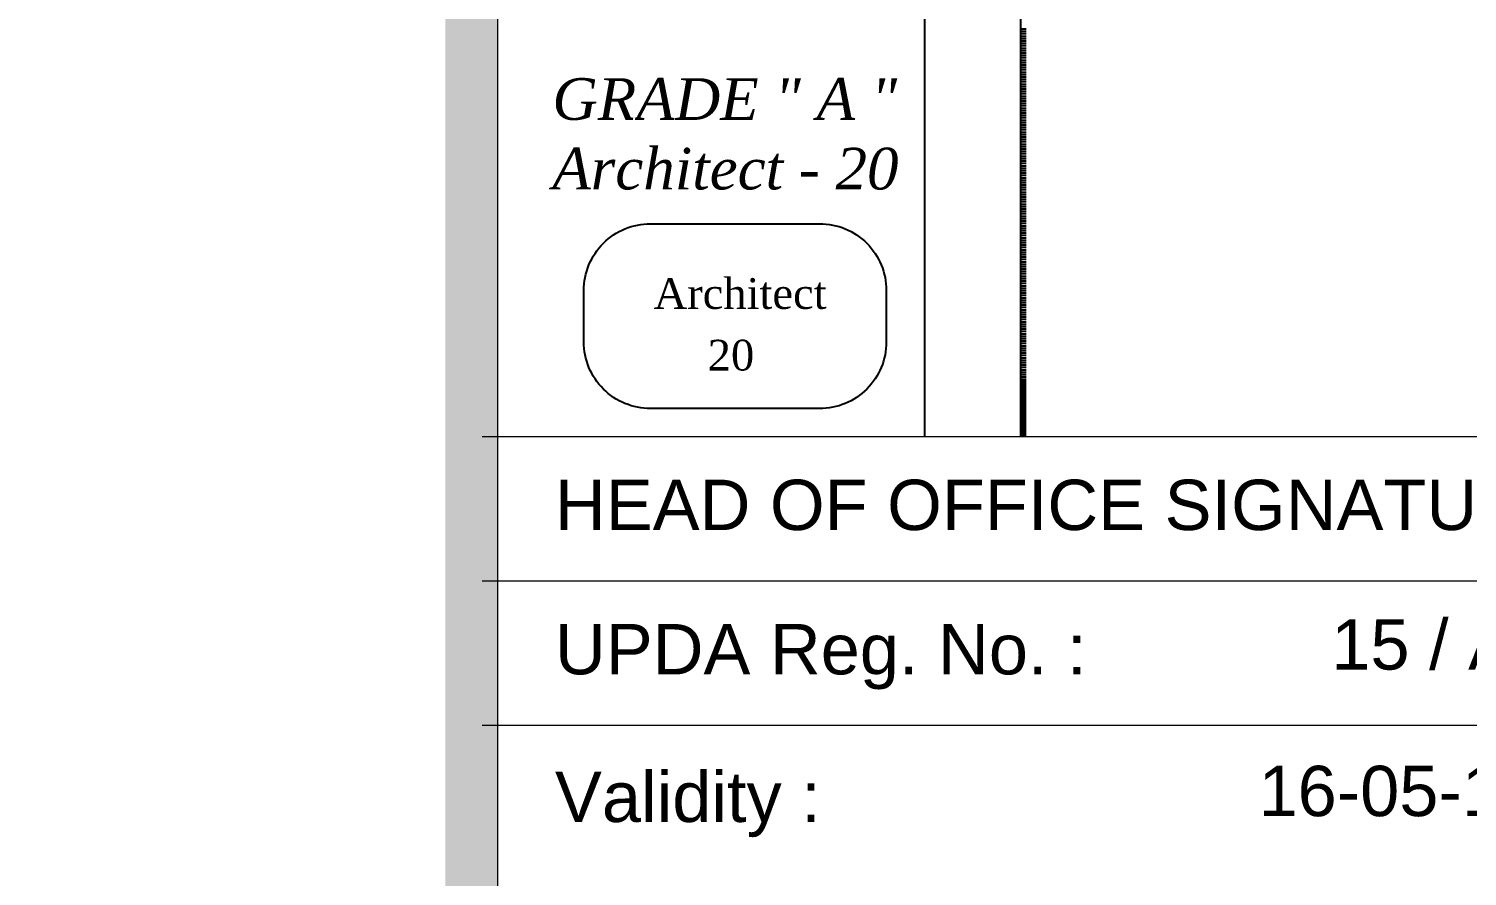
# Model space of a CAD drawing. Header units: inches. Extents: x -68096 to 69834, y -16833 to 17650.
# Drawn here: x 917.28 to 934.5, y -503.55 to -493.4 of the extents above; entities that cross this region are included whole.
import ezdxf
from ezdxf.enums import TextEntityAlignment as Align

# ---------------------------------------------------------------- set-up
doc = ezdxf.new("R2010")
doc.units = ezdxf.units.IN
doc.header["$MEASUREMENT"] = 0
for name, color, linetype in [('DIM18', 40, 'Continuous'), ('QCD TITLE A', 7, 'Continuous'), ('QCD TITLE BLOCK', 7, 'Continuous'), ('WIN', 1, 'Continuous')]:
    doc.layers.add(name, color=color, linetype=linetype)
doc.styles.add('MAHER_TIMES', font='times.ttf')
doc.styles.add('Title Sheet_A1$0$DCAQ New Title Block for CD-A1_Dar Al Salam$0$ARIAL_2.5', font='arial.ttf', dxfattribs={"height": 2.5})
doc.styles.add('TITLE3', font='timesi.ttf')

# ---------------------------------------------------------------- blocks, each defined once
blk = doc.blocks.new('sdfasdfww')
at = {"layer": 'DIM18', "color": 7, "ltscale": 0.05}
for p, q in [((1414.2031, -1508.5083), (1414.2031, -1512.1099)), ((1414.6561, -1509.2582), (1414.6561, -1512.1099)), ((1414.6833, -1510.1882), (1414.6561, -1510.1882)), ((1414.6833, -1510.1995), (1414.6561, -1510.1995)), ((1414.6833, -1510.2108), (1414.6561, -1510.2108)), ((1414.6833, -1510.2221), (1414.6561, -1510.2221)), ((1414.6833, -1510.2335), (1414.6561, -1510.2335)), ((1414.6833, -1510.2448), (1414.6561, -1510.2448)), ((1414.6833, -1510.2561), (1414.6561, -1510.2561)), ((1414.6833, -1510.2674), (1414.6561, -1510.2674)), ((1414.6833, -1510.2788), (1414.6561, -1510.2788)), ((1414.6833, -1510.2901), (1414.6561, -1510.2901)), ((1414.6833, -1510.3014), (1414.6561, -1510.3014)), ((1414.6833, -1510.3127), (1414.6561, -1510.3127)), ((1414.6833, -1510.3241), (1414.6561, -1510.3241)), ((1414.6833, -1510.3354), (1414.6561, -1510.3354)), ((1414.6833, -1510.3467), (1414.6561, -1510.3467)), ((1414.6833, -1510.358), (1414.6561, -1510.358)), ((1414.6833, -1510.3694), (1414.6561, -1510.3694)), ((1414.6833, -1510.3807), (1414.6561, -1510.3807)), ((1414.6833, -1510.392), (1414.6561, -1510.392)), ((1414.6833, -1510.4033), (1414.6561, -1510.4033)), ((1414.6833, -1510.4147), (1414.6561, -1510.4147)), ((1414.6833, -1510.426), (1414.6561, -1510.426)), ((1414.6833, -1510.4373), (1414.6561, -1510.4373)), ((1414.6833, -1510.4486), (1414.6561, -1510.4486)), ((1414.6833, -1510.46), (1414.6561, -1510.46)), ((1414.6833, -1510.4713), (1414.6561, -1510.4713)), ((1414.6833, -1510.4826), (1414.6561, -1510.4826)), ((1414.6833, -1510.4939), (1414.6561, -1510.4939)), ((1414.6833, -1510.5053), (1414.6561, -1510.5053)), ((1414.6833, -1510.5166), (1414.6561, -1510.5166)), ((1414.6833, -1510.5279), (1414.6561, -1510.5279)), ((1414.6833, -1510.5392), (1414.6561, -1510.5392)), ((1414.6833, -1510.5505), (1414.6561, -1510.5505)), ((1414.6833, -1510.5619), (1414.6561, -1510.5619)), ((1414.6833, -1510.5732), (1414.6561, -1510.5732)), ((1414.6833, -1510.5845), (1414.6561, -1510.5845)), ((1414.6833, -1510.5958), (1414.6561, -1510.5958)), ((1414.6833, -1510.6072), (1414.6561, -1510.6072)), ((1414.6833, -1510.6185), (1414.6561, -1510.6185)), ((1414.6833, -1510.6298), (1414.6561, -1510.6298)), ((1414.6833, -1510.6411), (1414.6561, -1510.6411)), ((1414.6833, -1510.6525), (1414.6561, -1510.6525)), ((1414.6833, -1510.6638), (1414.6561, -1510.6638)), ((1414.6833, -1510.6751), (1414.6561, -1510.6751)), ((1414.6833, -1510.6864), (1414.6561, -1510.6864)), ((1414.6833, -1510.6978), (1414.6561, -1510.6978)), ((1414.6833, -1510.7091), (1414.6561, -1510.7091)), ((1414.6833, -1510.7204), (1414.6561, -1510.7204)), ((1414.6833, -1510.7317), (1414.6561, -1510.7317)), ((1414.6833, -1510.7431), (1414.6561, -1510.7431)), ((1414.6833, -1510.7544), (1414.6561, -1510.7544)), ((1414.6833, -1510.7657), (1414.6561, -1510.7657)), ((1414.6833, -1510.777), (1414.6561, -1510.777)), ((1414.6833, -1510.7884), (1414.6561, -1510.7884)), ((1414.6833, -1510.7997), (1414.6561, -1510.7997)), ((1414.6833, -1510.811), (1414.6561, -1510.811)), ((1414.6833, -1510.8223), (1414.6561, -1510.8223)), ((1414.6833, -1510.8337), (1414.6561, -1510.8337)), ((1414.6833, -1510.845), (1414.6561, -1510.845)), ((1414.6833, -1510.8563), (1414.6561, -1510.8563)), ((1414.6833, -1510.8676), (1414.6561, -1510.8676)), ((1414.6833, -1510.8789), (1414.6561, -1510.8789)), ((1414.6833, -1510.8903), (1414.6561, -1510.8903)), ((1414.6833, -1510.9016), (1414.6561, -1510.9016)), ((1414.6833, -1510.9129), (1414.6561, -1510.9129)), ((1414.6833, -1510.9242), (1414.6561, -1510.9242)), ((1414.6833, -1510.9356), (1414.6561, -1510.9356)), ((1414.6833, -1510.9469), (1414.6561, -1510.9469)), ((1414.6833, -1510.9582), (1414.6561, -1510.9582)), ((1414.6833, -1510.9695), (1414.6561, -1510.9695)), ((1414.6833, -1510.9809), (1414.6561, -1510.9809)), ((1414.6833, -1510.9922), (1414.6561, -1510.9922)), ((1414.6833, -1511.0035), (1414.6561, -1511.0035)), ((1414.6833, -1511.0148), (1414.6561, -1511.0148)), ((1414.6833, -1511.0262), (1414.6561, -1511.0262)), ((1414.6833, -1511.0375), (1414.6561, -1511.0375)), ((1414.6833, -1511.0488), (1414.6561, -1511.0488)), ((1414.6833, -1511.0601), (1414.6561, -1511.0601)), ((1414.6833, -1511.0715), (1414.6561, -1511.0715)), ((1414.6833, -1511.0828), (1414.6561, -1511.0828)), ((1414.6833, -1511.0941), (1414.6561, -1511.0941)), ((1414.6833, -1511.1054), (1414.6561, -1511.1054)), ((1414.6833, -1511.1054), (1414.6561, -1511.1054)), ((1414.6833, -1511.1168), (1414.6561, -1511.1168)), ((1414.6833, -1511.1281), (1414.6561, -1511.1281)), ((1414.6833, -1511.1394), (1414.6561, -1511.1394)), ((1414.6833, -1511.1507), (1414.6561, -1511.1507)), ((1414.6833, -1511.1621), (1414.6561, -1511.1621)), ((1414.6833, -1511.1734), (1414.6561, -1511.1734)), ((1414.6833, -1511.1847), (1414.6561, -1511.1847)), ((1414.6833, -1511.196), (1414.6561, -1511.196)), ((1414.6833, -1511.2074), (1414.6561, -1511.2074)), ((1414.6833, -1511.2187), (1414.6561, -1511.2187)), ((1414.6833, -1511.23), (1414.6561, -1511.23)), ((1414.6833, -1511.2413), (1414.6561, -1511.2413)), ((1414.6833, -1511.2526), (1414.6561, -1511.2526)), ((1414.6833, -1511.264), (1414.6561, -1511.264)), ((1414.6833, -1511.2753), (1414.6561, -1511.2753)), ((1414.6833, -1511.2866), (1414.6561, -1511.2866)), ((1414.6833, -1511.2979), (1414.6561, -1511.2979)), ((1414.6833, -1511.3093), (1414.6561, -1511.3093)), ((1414.6833, -1511.3206), (1414.6561, -1511.3206)), ((1414.6833, -1511.3319), (1414.6561, -1511.3319)), ((1414.6833, -1511.3432), (1414.6561, -1511.3432)), ((1414.6833, -1511.3546), (1414.6561, -1511.3546)), ((1414.6833, -1511.3659), (1414.6561, -1511.3659)), ((1414.6833, -1511.3772), (1414.6561, -1511.3772)), ((1414.6833, -1511.3885), (1414.6561, -1511.3885)), ((1414.6833, -1511.3999), (1414.6561, -1511.3999)), ((1414.6833, -1511.4112), (1414.6561, -1511.4112)), ((1414.6833, -1511.4225), (1414.6561, -1511.4225)), ((1414.6833, -1511.4338), (1414.6561, -1511.4338)), ((1414.6833, -1511.4452), (1414.6561, -1511.4452)), ((1414.6833, -1511.4565), (1414.6561, -1511.4565)), ((1414.6833, -1511.4678), (1414.6561, -1511.4678)), ((1414.6833, -1511.4791), (1414.6561, -1511.4791)), ((1414.6833, -1511.4905), (1414.6561, -1511.4905)), ((1414.6833, -1511.5018), (1414.6561, -1511.5018)), ((1414.6833, -1511.5131), (1414.6561, -1511.5131)), ((1414.6833, -1511.5244), (1414.6561, -1511.5244)), ((1414.6833, -1511.5358), (1414.6561, -1511.5358)), ((1414.6833, -1511.5471), (1414.6561, -1511.5471)), ((1414.6833, -1511.5584), (1414.6561, -1511.5584)), ((1414.6833, -1511.5697), (1414.6561, -1511.5697)), ((1414.6833, -1511.581), (1414.6561, -1511.581)), ((1414.6833, -1511.5924), (1414.6561, -1511.5924)), ((1414.6833, -1511.6037), (1414.6561, -1511.6037)), ((1414.6833, -1511.615), (1414.6561, -1511.615)), ((1414.6833, -1511.6263), (1414.6561, -1511.6263)), ((1414.6833, -1511.6377), (1414.6561, -1511.6377)), ((1414.6833, -1511.649), (1414.6561, -1511.649)), ((1414.6833, -1511.6603), (1414.6561, -1511.6603)), ((1414.6833, -1511.6716), (1414.6561, -1511.6716)), ((1414.6833, -1511.683), (1414.6561, -1511.683)), ((1414.6833, -1511.6943), (1414.6561, -1511.6943)), ((1414.6833, -1511.7056), (1414.6561, -1511.7056)), ((1414.6833, -1511.7169), (1414.6561, -1511.7169)), ((1414.6833, -1511.7283), (1414.6561, -1511.7283)), ((1414.6833, -1511.7396), (1414.6561, -1511.7396)), ((1414.6833, -1511.7509), (1414.6561, -1511.7509)), ((1414.6833, -1511.7622), (1414.6561, -1511.7622)), ((1414.6833, -1511.7736), (1414.6561, -1511.7736)), ((1414.6833, -1511.7849), (1414.6561, -1511.7849)), ((1414.6833, -1511.7962), (1414.6561, -1511.7962)), ((1414.6833, -1511.8075), (1414.6561, -1511.8075)), ((1414.6833, -1511.8189), (1414.6561, -1511.8189)), ((1414.6833, -1511.8302), (1414.6561, -1511.8302)), ((1414.6833, -1511.8415), (1414.6561, -1511.8415)), ((1414.6833, -1511.8494), (1414.6561, -1511.8494)), ((1414.6833, -1511.8528), (1414.6561, -1511.8528)), ((1414.6833, -1511.8607), (1414.6561, -1511.8607)), ((1414.6833, -1511.8642), (1414.6561, -1511.8642)), ((1414.6833, -1511.8721), (1414.6561, -1511.8721)), ((1414.6833, -1511.8755), (1414.6561, -1511.8755)), ((1414.6833, -1511.8834), (1414.6561, -1511.8834)), ((1414.6833, -1511.8868), (1414.6561, -1511.8868)), ((1414.6833, -1511.8947), (1414.6561, -1511.8947)), ((1414.6833, -1511.8981), (1414.6561, -1511.8981)), ((1414.6833, -1511.9048), (1414.6561, -1511.9048)), ((1414.6833, -1511.906), (1414.6561, -1511.906)), ((1414.6833, -1511.9095), (1414.6561, -1511.9095)), ((1414.6833, -1511.9161), (1414.6561, -1511.9161)), ((1414.6833, -1511.9174), (1414.6561, -1511.9174)), ((1414.6833, -1511.9208), (1414.6561, -1511.9208)), ((1414.6833, -1511.9274), (1414.6561, -1511.9274)), ((1414.6833, -1511.9287), (1414.6561, -1511.9287)), ((1414.6833, -1511.9321), (1414.6561, -1511.9321)), ((1414.6833, -1511.9388), (1414.6561, -1511.9388)), ((1414.6833, -1511.94), (1414.6561, -1511.94)), ((1414.6833, -1511.9434), (1414.6561, -1511.9434)), ((1414.6833, -1511.9501), (1414.6561, -1511.9501)), ((1414.6833, -1511.9513), (1414.6561, -1511.9513)), ((1414.6833, -1511.9547), (1414.6561, -1511.9547)), ((1414.6833, -1511.9614), (1414.6561, -1511.9614)), ((1414.6833, -1511.9627), (1414.6561, -1511.9627)), ((1414.6833, -1511.9661), (1414.6561, -1511.9661)), ((1414.6833, -1511.9727), (1414.6561, -1511.9727)), ((1414.6833, -1511.974), (1414.6561, -1511.974)), ((1414.6833, -1511.9774), (1414.6561, -1511.9774)), ((1414.6833, -1511.9841), (1414.6561, -1511.9841)), ((1414.6833, -1511.9853), (1414.6561, -1511.9853)), ((1414.6833, -1511.9887), (1414.6561, -1511.9887)), ((1414.6833, -1511.9954), (1414.6561, -1511.9954)), ((1414.6833, -1511.9966), (1414.6561, -1511.9966)), ((1414.6833, -1512), (1414.6561, -1512)), ((1414.6833, -1512.0067), (1414.6561, -1512.0067)), ((1414.6833, -1512.008), (1414.6561, -1512.008)), ((1414.6833, -1512.0114), (1414.6561, -1512.0114)), ((1414.6833, -1512.018), (1414.6561, -1512.018)), ((1414.6833, -1512.0193), (1414.6561, -1512.0193)), ((1414.6833, -1512.0227), (1414.6561, -1512.0227)), ((1414.6833, -1512.0293), (1414.6561, -1512.0293)), ((1414.6833, -1512.0306), (1414.6561, -1512.0306)), ((1414.6833, -1512.034), (1414.6561, -1512.034)), ((1414.6833, -1512.0407), (1414.6561, -1512.0407)), ((1414.6833, -1512.0419), (1414.6561, -1512.0419)), ((1414.6833, -1512.0453), (1414.6561, -1512.0453)), ((1414.6833, -1512.052), (1414.6561, -1512.052)), ((1414.6833, -1512.0533), (1414.6561, -1512.0533)), ((1414.6833, -1512.0567), (1414.6561, -1512.0567)), ((1414.6833, -1512.0633), (1414.6561, -1512.0633)), ((1414.6833, -1512.0646), (1414.6561, -1512.0646)), ((1414.6833, -1512.068), (1414.6561, -1512.068)), ((1414.6833, -1512.0746), (1414.6561, -1512.0746)), ((1414.6833, -1512.0759), (1414.6561, -1512.0759)), ((1414.6833, -1512.0793), (1414.6561, -1512.0793)), ((1414.6833, -1512.086), (1414.6561, -1512.086)), ((1414.6833, -1512.0872), (1414.6561, -1512.0872)), ((1414.6833, -1512.0906), (1414.6561, -1512.0906)), ((1414.6833, -1512.0973), (1414.6561, -1512.0973)), ((1414.6833, -1512.0986), (1414.6561, -1512.0986)), ((1414.6833, -1512.102), (1414.6561, -1512.102)), ((1414.6833, -1512.1086), (1414.6561, -1512.1086))]:
    blk.add_line(p, q, dxfattribs=at)
blk.add_lwpolyline([(1412.5973, -1511.4206, -0.414214), (1412.9118, -1511.1061), (1413.7093, -1511.1061, -0.414214), (1414.0238, -1511.4206), (1414.0238, -1511.6635, -0.414214), (1413.7093, -1511.978), (1412.9118, -1511.978, -0.414214), (1412.5973, -1511.6635)], format="xyb", close=True, dxfattribs=at)
for s, height, style, p in [('GRADE " A "', 0.196554, 'TITLE3', (1412.4489, -1510.6159)), ('Architect - 20', 0.196554, 'TITLE3', (1412.4489, -1510.9443)), ('Architect', 0.14519, 'MAHER_TIMES', (1412.9265, -1511.5078)), ('20', 0.14519, 'MAHER_TIMES', (1413.1815, -1511.7987))]:
    blk.add_text(s, height=height, dxfattribs=dict(at, style=style)).set_placement(p)

msp = doc.modelspace()

# ---------------------------------------------------------------- hatches: boundary and pattern name
at = {"layer": 'WIN', "linetype": 'Continuous', "lineweight": 0}
h = msp.add_hatch(color=86, dxfattribs=at)
h.paths.add_polyline_path([(753.52048, -401.19119), (753.52048, -549.3886), (963.30992, -549.3886), (963.30992, -401.19119)])
h.paths.add_polyline_path([(922.89008, -401.81667), (922.89008, -548.73353), (962.68444, -548.73353), (962.68444, -401.81667)], flags=16)
h.paths.add_polyline_path([(922.26459, -548.73353), (754.14633, -548.73353), (754.14633, -401.81667), (922.26459, -401.81667)], flags=16)
h = msp.add_hatch(color=7, dxfattribs=at)
h.paths.add_polyline_path([(753.52048, -401.19119), (753.52048, -549.3886), (963.30992, -549.3886), (963.30992, -401.19119)])
h.paths.add_polyline_path([(922.89008, -401.81667), (922.89008, -548.73353), (962.68444, -548.73353), (962.68444, -401.81667)], flags=16)
h.paths.add_polyline_path([(922.26459, -548.73353), (754.14633, -548.73353), (754.14633, -401.81667), (922.26459, -401.81667)], flags=16)

# ---------------------------------------------------------------- linework, layer by layer
at = {"layer": 'QCD TITLE BLOCK', "lineweight": 0}
for p, q in [((922.70496, -498.28041), (962.68444, -498.28041)), ((922.70496, -500.00841), (962.68444, -500.00841)), ((922.70496, -501.7364), (962.68444, -501.7364))]:
    msp.add_line(p, q, dxfattribs=at)
at = {"layer": 'WIN', "color": 7, "linetype": 'Continuous', "lineweight": 0}
msp.add_lwpolyline([(962.68444, -401.81667), (922.89008, -401.81667), (922.89008, -548.73353), (962.68444, -548.73353)], close=True, dxfattribs=at)
msp.add_lwpolyline([(962.68444, -401.81667), (922.89008, -401.81667), (922.89008, -548.73353), (962.68444, -548.73353)], close=True, dxfattribs=at)

# ---------------------------------------------------------------- block references
at = {"layer": 'DIM18', "color": 7, "lineweight": 0, "xscale": 2.53814304200138, "yscale": 2.53814304200138, "zscale": 2.53814304200138}
msp.add_blockref('sdfasdfww', (-2661.45191, 3339.67075), dxfattribs=at)

# ---------------------------------------------------------------- texts
at = {"layer": 'QCD TITLE A', "lineweight": 0, "style": 'Title Sheet_A1$0$DCAQ New Title Block for CD-A1_Dar Al Salam$0$ARIAL_2.5'}
for s, p in [('15 / A', (932.86899, -500.46885)), ('16-05-19', (931.99763, -502.22353))]:
    msp.add_text(s, height=0.602714, dxfattribs=at).set_placement(p, align=Align.TOP_LEFT)
at = {"layer": 'QCD TITLE A', "color": 0, "lineweight": 0, "ltscale": 0.02, "char_height": 0.6027145, "attachment_point": 1, "style": 'Title Sheet_A1$0$DCAQ New Title Block for CD-A1_Dar Al Salam$0$ARIAL_2.5'}
for s, insert, width in [('{\\C256;HEAD OF OFFICE SIGNATURE}', (923.57679, -498.79774), 15.0632651), ('{\\C256;UPDA Reg. No. :}', (923.57679, -500.52574), 11.8234835), ('{\\C256;Validity :}', (923.57679, -502.29374), 9.0655525)]:
    msp.add_mtext(s, dxfattribs=dict(at, insert=insert, width=width))

doc.saveas('drawing.dxf')
